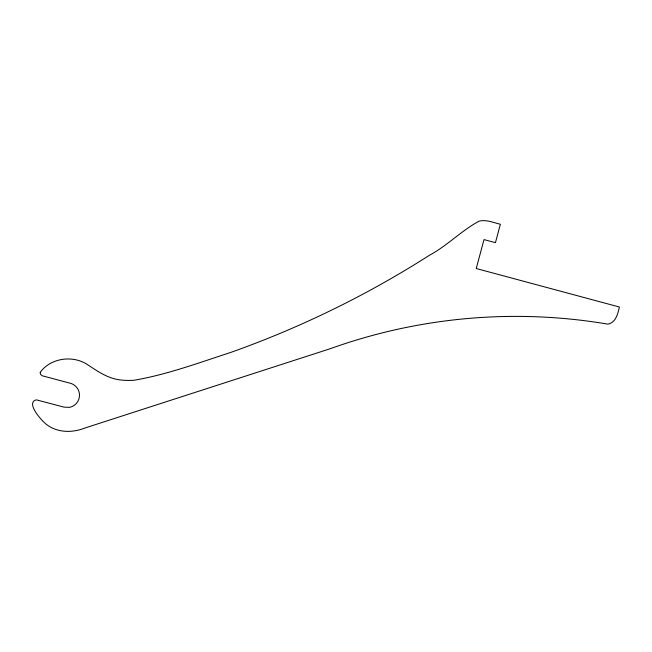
<?xml version="1.0" encoding="UTF-8"?>
<svg xmlns="http://www.w3.org/2000/svg" width="652" height="652" viewBox="0 0 652 652"><rect width="100%" height="100%" fill="white"/><g stroke="black" fill="none" stroke-linecap="round" stroke-linejoin="round"><path stroke-width="0.98" d="M40.204 372.373L40.489 374.297L42.111 375.748L71.044 383.449A12.404 12.404 0 0 1 79.495 395.951L78.884 399.13A12.404 12.404 0 0 1 69.601 407.361L63.929 407.117L36.422 399.847C24.792 402.48 42.698 421.999 46.985 424.835C57.995 432.993 72.755 432.879 85.07 427.973L330.116 348.755A549.408 549.408 0 0 1 607.925 324.15C615.847 322.626 617.9 313.645 619.4 307.019L476.245 268.518L483.996 239.594L495.447 242.666L500.377 224.255C493.409 222.642 486.327 219.325 479.057 221.191C461.608 230.482 447.305 245.657 429.66 255.136A976.24 976.24 0 0 1 230.865 352.382C198.933 362.773 166.977 374.664 133.847 380.287C127.547 380.613 121.174 380.45 115.013 378.975C104.532 376.359 95.64 369.92 86.708 364.134C72.087 354.949 50.343 358.201 40.204 372.373"/></g></svg>
